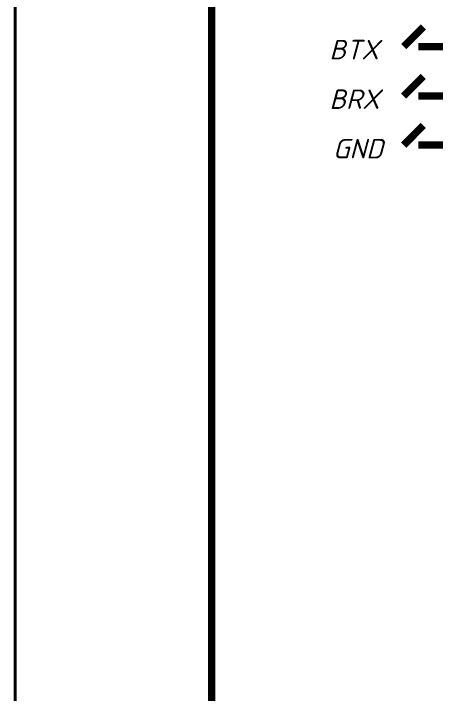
# Model space of a CAD drawing. Header units: inches. Extents: x 0 to 841, y 0 to 594.
# Drawn here: x -0.1 to 44.3, y 161.7 to 230.9 of the extents above; entities that cross this region are included whole.
import ezdxf

# ---------------------------------------------------------------- set-up
doc = ezdxf.new("R2010")
doc.units = ezdxf.units.IN
doc.layers.add('Sheet', color=255, linetype='Continuous')
doc.styles.get("Standard").update_dxf_attribs({"font": 'isocpeui.ttf'})

msp = doc.modelspace()

# ---------------------------------------------------------------- linework, layer by layer
at = {"layer": 'Sheet'}
for points in [[(0.045, 594, 0.3, 0.3, 0), (841, 594, 0.3, 0.3, 0), (841, 0, 0.3, 0.3, 0), (0.045, 0, 0.3, 0.3, 0), (0.045, 594, 0.3, 0.3, 0)], [(0.045, 594, 0.3, 0.3, 0), (841, 594, 0.3, 0.3, 0), (841, 0, 0.3, 0.3, 0), (0.045, 0, 0.3, 0.3, 0), (0.045, 594, 0.3, 0.3, 0)], [(0.045, 594, 0.0991, 0.0991, 0), (0.045, 0, 0.0991, 0.0991, 0), (841, 0, 0.0991, 0.0991, 0), (841, 594, 0.0991, 0.0991, 0), (0.045, 594, 0.0991, 0.0991, 0), (0.045, 594, 0.0991, 0.0991, 0)], [(0.045, 594, 0.0991, 0.0991, 0), (0.045, 0, 0.0991, 0.0991, 0), (841, 0, 0.0991, 0.0991, 0), (841, 594, 0.0991, 0.0991, 0), (0.045, 594, 0.0991, 0.0991, 0), (0.045, 594, 0.0991, 0.0991, 0)], [(20.032, 588.969, 0.749, 0.749, 0), (836.014, 588.969, 0.749, 0.749, 0), (836.014, 4.986, 0.749, 0.749, 0), (20.032, 4.986, 0.749, 0.749, 0), (20.032, 588.969, 0.749, 0.749, 0)]]:
    msp.add_lwpolyline(points, format="xyseb", close=True, dxfattribs=at)
for points in [[(39.526, 227.5, 0.749, 0.749, 0), (41.524, 229.499, 0.749, 0.749, 0)], [(43.523, 227.5, 0.749, 0.749, 0), (41.03, 227.5, 0.749, 0.749, 0)], [(39.526, 222.48, 0.749, 0.749, 0), (41.524, 224.479, 0.749, 0.749, 0)], [(43.523, 222.48, 0.749, 0.749, 0), (41.03, 222.48, 0.749, 0.749, 0)], [(39.526, 217.495, 0.749, 0.749, 0), (41.524, 219.493, 0.749, 0.749, 0)], [(43.523, 217.495, 0.749, 0.749, 0), (41.03, 217.495, 0.749, 0.749, 0)]]:
    msp.add_lwpolyline(points, format="xyseb", dxfattribs=at)

# ---------------------------------------------------------------- texts
for s, p in [('BTX', (31.98, 226.209)), ('BRX', (31.98, 221.178)), ('GND', (32.339, 216.147))]:
    msp.add_text(s, height=1.9764, dxfattribs=at).set_placement(p)

doc.saveas('drawing.dxf')
